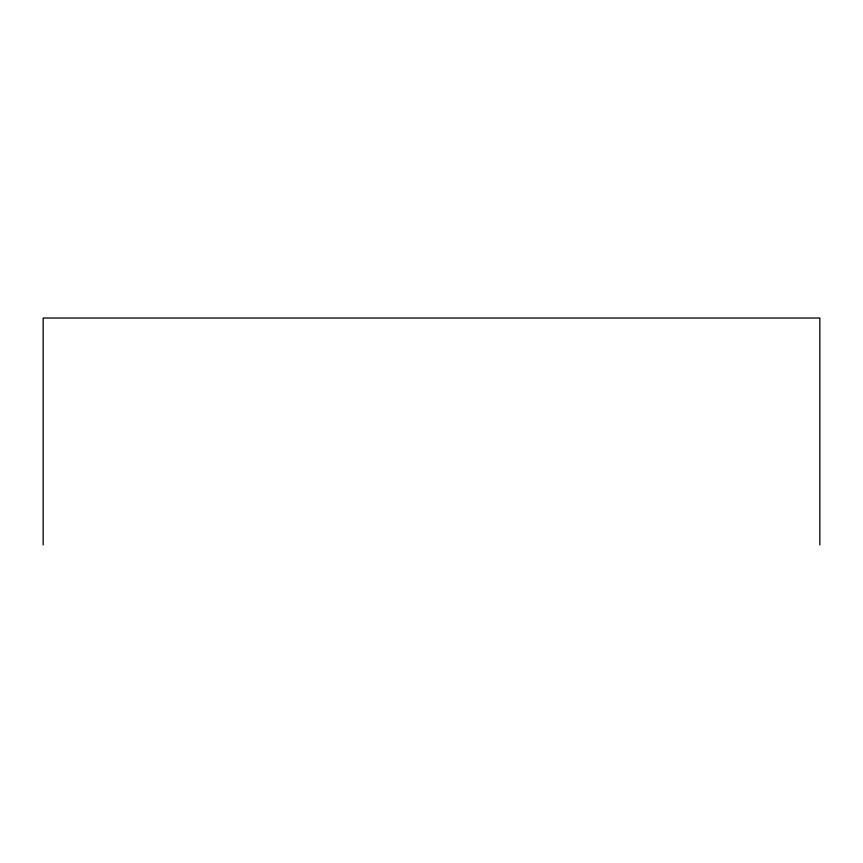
<?xml version="1.0" encoding="UTF-8"?>
<svg xmlns="http://www.w3.org/2000/svg" width="863" height="863" viewBox="0 0 863 863"><rect width="100%" height="100%" fill="white"/><g stroke="black" fill="none" stroke-linecap="round" stroke-linejoin="round"><path stroke-width="1.29" d="M819.85 544.974L819.85 318.026L43.15 318.026L43.15 544.974"/></g></svg>
